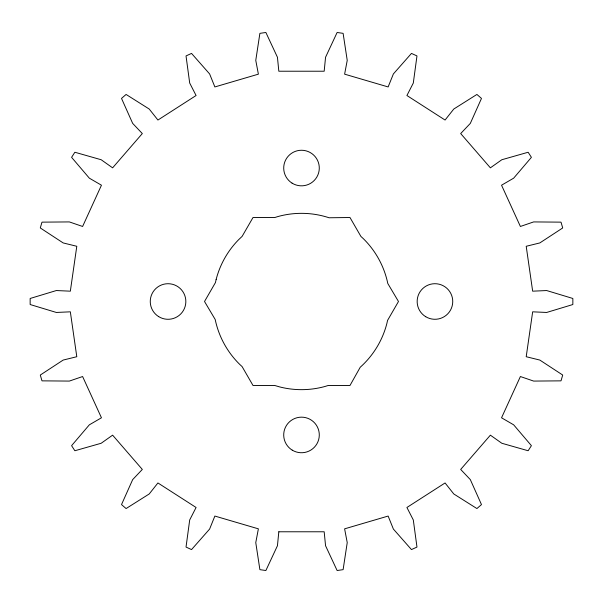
<?xml version="1.0" encoding="UTF-8"?>
<svg xmlns="http://www.w3.org/2000/svg" width="603" height="603" viewBox="0 0 603 603"><rect width="100%" height="100%" fill="white"/><g stroke="black" fill="none" stroke-linecap="round" stroke-linejoin="round"><path stroke-width="0.9" d="M278.82 531.778L277.448 545.73L265.878 570.521L259.885 569.654L255.77 542.61L258.386 528.839L214.864 516.062L209.618 529.057L191.535 549.589L186.026 547.072L189.696 519.959L196.081 507.485L157.926 482.958L149.227 493.955L126.095 508.555L121.512 504.59L132.675 479.611L142.316 469.435L112.618 435.162L101.176 443.258L74.862 450.75L71.591 445.655L89.334 424.836L101.455 417.789L82.611 376.536L69.353 381.081L41.991 380.855L40.288 375.043L63.179 360.066L76.792 356.72L70.34 311.826L56.335 312.452L30.15 304.53L30.15 298.47L56.335 290.548L70.34 291.174L76.792 246.28L63.179 242.934L40.288 227.957L41.991 222.145L69.353 221.919L82.611 226.464L101.455 185.211L89.334 178.164L71.591 157.345L74.862 152.25L101.176 159.742L112.618 167.838L142.316 133.565L132.675 123.389L121.512 98.41L126.095 94.445L149.227 109.045L157.926 120.042L196.081 95.515L189.696 83.041L186.026 55.928L191.535 53.411L209.618 73.943L214.864 86.938L258.386 74.161L255.77 60.39L259.885 33.346L265.878 32.479L277.448 57.27L278.82 71.222L324.18 71.222L325.552 57.27L337.122 32.479L343.115 33.346L347.23 60.39L344.615 74.161L388.136 86.938L393.382 73.943L411.465 53.411L416.975 55.928L413.304 83.041L406.919 95.515L445.074 120.042L453.773 109.045L476.905 94.445L481.488 98.41L470.325 123.389L460.684 133.565L490.382 167.838L501.824 159.742L528.138 152.25L531.409 157.345L513.666 178.164L501.545 185.211L520.389 226.464L533.647 221.919L561.009 222.145L562.712 227.957L539.821 242.934L526.208 246.28L532.66 291.174L546.665 290.548L572.85 298.47L572.85 304.53L546.665 312.452L532.66 311.826L526.208 356.72L539.821 360.066L562.712 375.043L561.009 380.855L533.647 381.081L520.389 376.536L501.545 417.789L513.666 424.836L531.409 445.655L528.138 450.75L501.824 443.258L490.382 435.162L460.684 469.435L470.325 479.611L481.488 504.59L476.905 508.555L453.773 493.955L445.074 482.958L406.919 507.485L413.304 519.959L416.975 547.072L411.465 549.589L393.382 529.057L388.136 516.062L344.615 528.839L347.23 542.61L343.115 569.654L337.122 570.521L325.552 545.73L324.18 531.778L278.82 531.778M216.138 279.468L215.437 282.596L204.523 301.5L215.196 319.492A88.159 88.159 0 0 0 239.738 364.408L242.097 366.579L253.011 385.483L274.764 385.483L279.468 386.862A88.159 88.159 0 0 0 325.1 386.44L328.16 385.483L349.989 385.483L360.232 367.242A88.159 88.159 0 0 0 386.862 323.532L387.563 320.404L398.477 301.5L387.804 283.508A88.159 88.159 0 0 0 363.262 238.592L360.903 236.421L349.989 217.517L329.072 217.766A88.159 88.159 0 0 0 277.9 216.56L274.84 217.517L253.011 217.517L242.135 236.361L238.592 239.738A88.159 88.159 0 0 0 216.138 279.468M292.244 450.147A17.796 17.796 0 0 0 319.289 435.366A17.796 17.796 0 0 0 292.968 419.334A17.796 17.796 0 0 0 292.244 450.147M158.702 316.643A17.796 17.796 0 0 0 185.837 302.028A17.796 17.796 0 0 0 159.614 285.837A17.796 17.796 0 0 0 158.702 316.643M425.748 316.726A17.796 17.796 0 0 0 452.74 301.862A17.796 17.796 0 0 0 426.366 285.912A17.796 17.796 0 0 0 425.748 316.726M292.063 183.131A17.796 17.796 0 0 0 319.281 168.682A17.796 17.796 0 0 0 293.156 152.333A17.796 17.796 0 0 0 292.063 183.131"/></g></svg>
